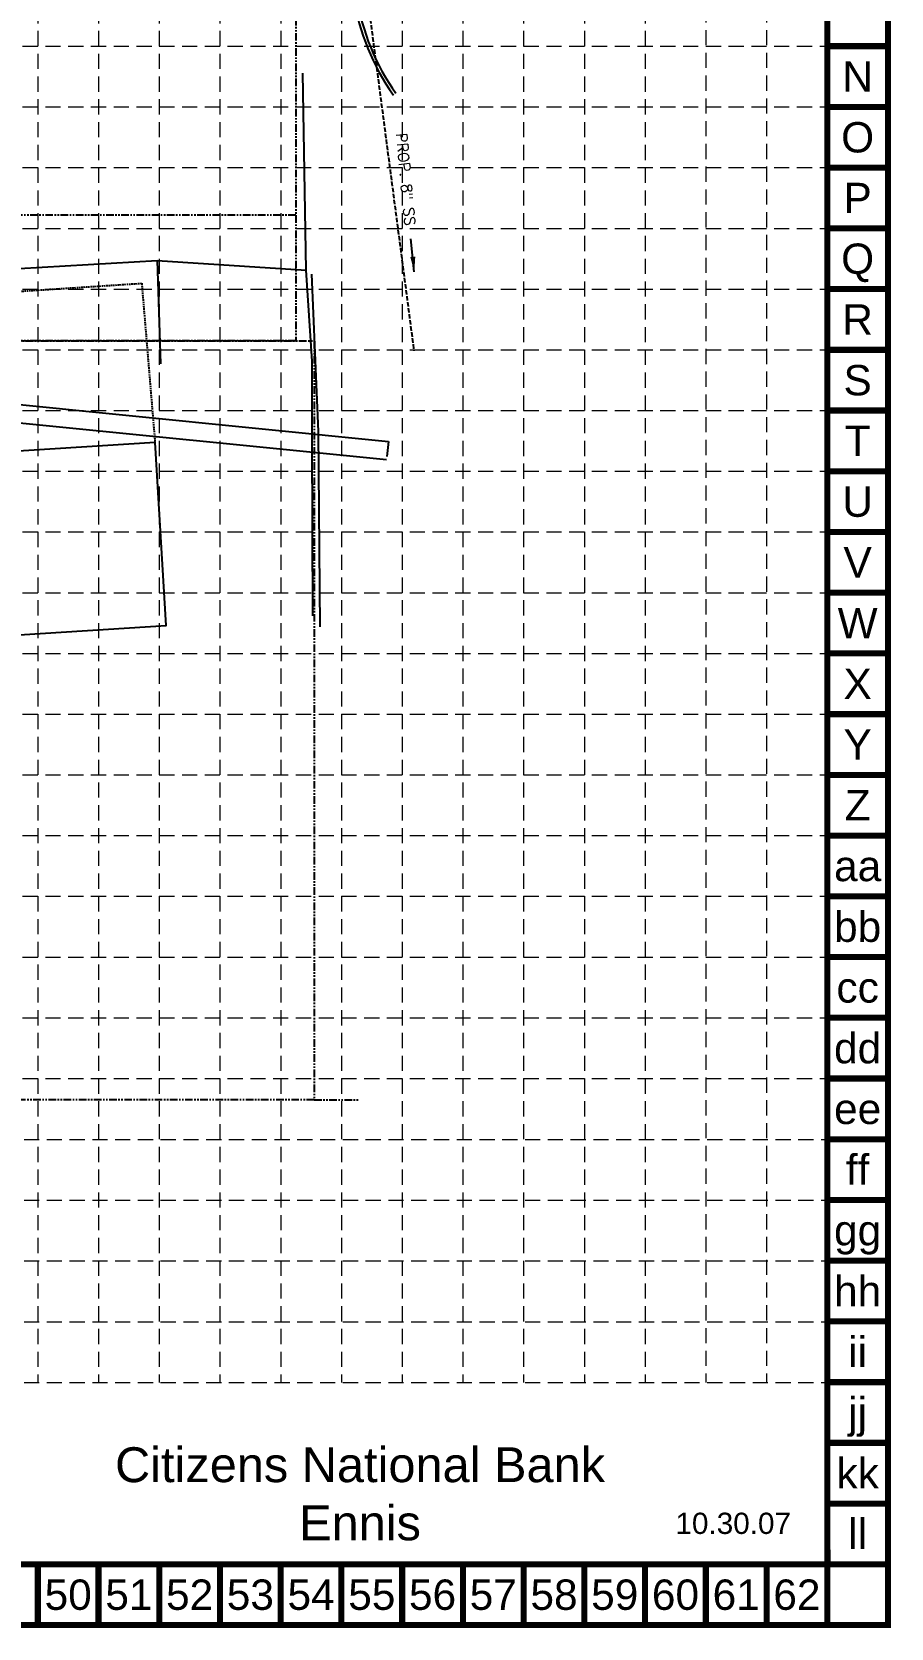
# Model space of a CAD drawing. Header units: inches. Extents: x -9366 to -8725, y -7062 to -6661.
# Drawn here: x -8866.8 to -8725.3, y -7062.1 to -6799.3 of the extents above; entities that cross this region are included whole.
import ezdxf
from ezdxf.enums import TextEntityAlignment as Align

# ---------------------------------------------------------------- set-up
doc = ezdxf.new("R2010")
doc.units = ezdxf.units.IN
doc.header["$MEASUREMENT"] = 0
for name, pattern in [('HIDDEN', [0.375, 0.25, -0.125]), ('MEDDASH', [1, 0.75, -0.25]), ('PHANTOM', [2.5, 1.25, -0.25, 0.25, -0.25, 0.25, -0.25])]:
    doc.linetypes.add(name, pattern=pattern)
for name, color, linetype in [('ADJOINERS', 7, 'PHANTOM'), ('BASE', 7, 'Continuous'), ('BLDGE', 6, 'Continuous'), ('CANOPY', 5, 'HIDDEN'), ('ECURB', 2, 'Continuous'), ('ESTRM', 7, 'HIDDEN'), ('GRID', 254, 'HIDDEN'), ('PSEW', 3, 'MEDDASH')]:
    doc.layers.add(name, color=color, linetype=linetype)
doc.styles.get("Standard").update_dxf_attribs({"font": 'ARIAL.TTF'})
doc.styles.add('TEXT100', font='simplex.shx', dxfattribs={"height": 1.76})
doc.dimstyles.get("Standard").update_dxf_attribs({"dimtxt": 0.18, "dimasz": 0.18, "dimexe": 0.18, "dimexo": 0.0625, "dimgap": 0.09, "dimtad": 0, "dimtih": 1, "dimtoh": 1, "dimdec": 4, "dimzin": 0, "dimdsep": 46, "dimtxsty": 'Standard', "dimcen": 0.09, "dimadec": 0, "dimazin": 0, "dimtfac": 1, "dimtdec": 4, "dimtofl": 0, "dimtmove": 0, "dimatfit": 3, "dimfxl": 0, "dimtolj": 1, "dimtzin": 0, "dimarcsym": 0})

msp = doc.modelspace()

# ---------------------------------------------------------------- linework, layer by layer
at = {"layer": 'ADJOINERS'}
for p, q in [((-8823.31, -6714.48), (-8823.31, -6829.48)), ((-8823.31, -6829.48), (-8916.26, -6829.48)), ((-8823.31, -6829.48), (-8823.31, -6850.15)), ((-8870.31, -6850.15), (-8820.31, -6850.15)), ((-8823.31, -6850.15), (-8870.31, -6850.15)), ((-8820.31, -6850.15), (-8820.31, -6975.15)), ((-8820.31, -6975.15), (-8927.95, -6975.15)), ((-8820.31, -6975.15), (-8813.04, -6975.15))]:
    msp.add_line(p, q, dxfattribs=at)
at = {"layer": 'BASE', "color": 9}
msp.add_line((-8735.81, -6671.64), (-8735.81, -7051.64), dxfattribs=at)
at = {"layer": 'BASE', "const_width": 1}
for points in [[(-9365.81, -7061.64), (-8725.81, -7061.64), (-8725.81, -6661.64), (-9365.81, -6661.64)], [(-9355.83, -7051.64), (-8735.78, -7051.66), (-8735.79, -6671.64), (-9355.7, -6671.63)]]:
    msp.add_lwpolyline(points, close=True, dxfattribs=at)
for points in [[(-8725.81, -6801.64), (-8735.81, -6801.64)], [(-8725.81, -6811.64), (-8735.81, -6811.64)], [(-8725.81, -6821.64), (-8735.81, -6821.64)], [(-8725.81, -6831.64), (-8735.81, -6831.64)], [(-8725.81, -6841.64), (-8735.81, -6841.64)], [(-8725.81, -6851.64), (-8735.81, -6851.64)], [(-8725.81, -6861.64), (-8735.81, -6861.64)], [(-8725.81, -6871.64), (-8735.81, -6871.64)], [(-8725.81, -6881.64), (-8735.81, -6881.64)], [(-8725.81, -6891.64), (-8735.81, -6891.64)], [(-8725.81, -6901.64), (-8735.81, -6901.64)], [(-8725.81, -6911.64), (-8735.81, -6911.64)], [(-8725.81, -6921.64), (-8735.81, -6921.64)], [(-8725.81, -6931.64), (-8735.81, -6931.64)], [(-8725.81, -6941.64), (-8735.81, -6941.64)], [(-8725.81, -6951.64), (-8735.81, -6951.64)], [(-8725.81, -6961.64), (-8735.81, -6961.64)], [(-8725.81, -6971.64), (-8735.81, -6971.64)], [(-8725.81, -6981.64), (-8735.81, -6981.64)], [(-8725.81, -6991.64), (-8735.81, -6991.64)], [(-8725.81, -7001.64), (-8735.81, -7001.64)], [(-8725.81, -7011.64), (-8735.81, -7011.64)], [(-8725.81, -7021.64), (-8735.81, -7021.64)], [(-8725.81, -7031.64), (-8735.81, -7031.64)], [(-8725.81, -7041.64), (-8735.81, -7041.64)], [(-8865.81, -7061.64), (-8865.81, -7051.64)], [(-8855.81, -7061.64), (-8855.81, -7051.64)], [(-8845.81, -7061.64), (-8845.81, -7051.64)], [(-8835.81, -7061.64), (-8835.81, -7051.64)], [(-8825.81, -7061.64), (-8825.81, -7051.64)], [(-8815.81, -7061.64), (-8815.81, -7051.64)], [(-8805.81, -7061.64), (-8805.81, -7051.64)], [(-8795.81, -7061.64), (-8795.81, -7051.64)], [(-8785.81, -7061.64), (-8785.81, -7051.64)], [(-8775.81, -7061.64), (-8775.81, -7051.64)], [(-8765.81, -7061.64), (-8765.81, -7051.64)], [(-8755.81, -7061.64), (-8755.81, -7051.64)], [(-8745.81, -7061.64), (-8745.81, -7051.64)], [(-8725.81, -7051.64), (-8735.81, -7051.64)], [(-8735.81, -7061.64), (-8735.81, -7051.64)]]:
    msp.add_lwpolyline(points, dxfattribs=at)
at = {"layer": 'BLDGE', "color": 252, "elevation": 512.28}
msp.add_lwpolyline([(-8914.73, -6901.47), (-8844.65, -6897.02), (-8846.51, -6866.93), (-8916.72, -6871.33)], close=True, dxfattribs=at)
at = {"layer": 'CANOPY', "color": 8, "linetype": 'HIDDEN'}
for p, q in [((-8915.53, -6845.05), (-8848.7, -6840.69)), ((-8848.7, -6840.69, 510.62), (-8846.51, -6866.93, 512.28))]:
    msp.add_line(p, q, dxfattribs=at)
at = {"layer": 'ECURB', "color": 7}
for p, q in [((-8821.62, -6838.55, 511.3), (-8822.17, -6806.08, 511.3)), ((-8807.24, -6809.68, 511.32), (-8807.24, -6809.68, 511.32)), ((-8882.59, -6839.07, 511.3), (-8846.15, -6836.96, 511.3)), ((-8846.15, -6836.96, 511.3), (-8821.62, -6838.55, 511.3)), ((-8846.15, -6836.96, 510.53), (-8845.63, -6853.93, 510.93)), ((-8820.64, -6853.51, 510.32), (-8821.62, -6838.55, 510.32)), ((-8820.74, -6839.21, 508.78), (-8819.63, -6865.1, 508.78)), ((-8820.63, -6866.4, 510.32), (-8820.64, -6853.51, 510.32)), ((-8819.63, -6865.1, 508.78), (-8819.36, -6897.24, 508.78)), ((-8820.54, -6895.44, 510.32), (-8820.63, -6866.4, 510.32))]:
    msp.add_line(p, q, dxfattribs=at)
for radius, start in [(37.28, 188.6413), (36.78, 188.6913)]:
    msp.add_arc((-8776.93, -6787.99, 511.32), radius, start, 215.5807, dxfattribs=at)
at = {"layer": 'ESTRM', "color": 5, "linetype": 'Continuous', "ltscale": 10}
for p, q in [((-8921.35, -6855.43), (-8808.07, -6866.74)), ((-8921.6, -6858.42), (-8808.37, -6869.72))]:
    msp.add_line(p, q, dxfattribs=at)
at = {"layer": 'ESTRM', "color": 5, "ltscale": 10}
msp.add_line((-8808.07, -6866.74), (-8808.37, -6869.72), dxfattribs=at)
at = {"layer": 'GRID', "color": 252, "linetype": 'HIDDEN', "lineweight": 0, "ltscale": 10}
for p, q in [((-8865.81, -6671.64), (-8865.81, -7021.69)), ((-8855.81, -6671.64), (-8855.81, -7021.69)), ((-8845.81, -6671.64), (-8845.81, -7021.69)), ((-8835.81, -6671.64), (-8835.81, -7021.69)), ((-8825.81, -6671.64), (-8825.81, -7021.69)), ((-8815.81, -6671.64), (-8815.81, -7021.69)), ((-8805.81, -6671.64), (-8805.81, -7021.69)), ((-8795.81, -6671.64), (-8795.81, -7021.69)), ((-8785.81, -6671.64), (-8785.81, -7021.69)), ((-8775.81, -6671.64), (-8775.81, -7021.69)), ((-8765.81, -6671.64), (-8765.81, -7021.69)), ((-8755.82, -6671.48), (-8755.82, -7021.69)), ((-8745.82, -6671.48), (-8745.82, -7021.69)), ((-9355.81, -6801.64), (-8735.81, -6801.64)), ((-9355.81, -6811.64), (-8735.81, -6811.64)), ((-9355.81, -6821.64), (-8735.81, -6821.64)), ((-9355.81, -6831.64), (-8735.81, -6831.64)), ((-9355.81, -6841.64), (-8735.81, -6841.64)), ((-9355.81, -6851.64), (-8735.81, -6851.64)), ((-9355.81, -6861.64), (-8735.81, -6861.64)), ((-9355.81, -6871.64), (-8735.81, -6871.64)), ((-9355.81, -6881.64), (-8735.81, -6881.64)), ((-9355.81, -6891.64), (-8735.81, -6891.64)), ((-9355.81, -6901.64), (-8735.81, -6901.64)), ((-9355.81, -6911.64), (-8735.81, -6911.64)), ((-9355.81, -6921.64), (-8735.81, -6921.64)), ((-9355.81, -6931.64), (-8735.81, -6931.64)), ((-9355.81, -6941.64), (-8735.81, -6941.64)), ((-9355.81, -6951.64), (-8735.81, -6951.64)), ((-9355.81, -6961.64), (-8735.81, -6961.64)), ((-9355.81, -6971.64), (-8735.81, -6971.64)), ((-9355.58, -6981.69), (-8735.58, -6981.69)), ((-9355.58, -6991.69), (-8735.58, -6991.69)), ((-9355.58, -7001.69), (-8735.58, -7001.69)), ((-9355.58, -7011.69), (-8735.58, -7011.69)), ((-9355.58, -7021.69), (-8735.58, -7021.69))]:
    msp.add_line(p, q, dxfattribs=at)
at = {"layer": 'PSEW', "color": 40}
msp.add_line((-8823.08, -6705.97), (-8803.88, -6851.83), dxfattribs=at)

# ---------------------------------------------------------------- texts
at = {"insert": (-8812.75, -7032.37), "char_height": 5.7414, "width": 83.1138, "attachment_point": 2}
msp.add_mtext('Citizens National Bank Ennis', dxfattribs=at)
at = {"layer": 'BASE'}
for s, p in [('N', (-8730.81, -6806.64)), ('O', (-8730.81, -6816.64)), ('P', (-8730.81, -6826.64)), ('Q', (-8730.81, -6836.64)), ('R', (-8730.81, -6846.64)), ('S', (-8730.81, -6856.64)), ('T', (-8730.81, -6866.64)), ('U', (-8730.81, -6876.64)), ('V', (-8730.81, -6886.64)), ('W', (-8730.81, -6896.64)), ('X', (-8730.81, -6906.64)), ('Y', (-8730.81, -6916.64)), ('Z', (-8730.81, -6926.64)), ('aa', (-8730.81, -6936.64)), ('bb', (-8730.81, -6946.64)), ('cc', (-8730.81, -6956.64)), ('dd', (-8730.81, -6966.64)), ('ee', (-8730.81, -6976.64)), ('ff', (-8730.81, -6986.64)), ('gg', (-8730.81, -6996.64)), ('hh', (-8730.81, -7006.64)), ('ii', (-8730.81, -7016.64)), ('jj', (-8730.81, -7026.64)), ('kk', (-8730.81, -7036.64)), ('ll', (-8730.81, -7046.64)), ('50', (-8860.81, -7056.64)), ('51', (-8850.81, -7056.64)), ('52', (-8840.81, -7056.64)), ('53', (-8830.81, -7056.64)), ('54', (-8820.81, -7056.64)), ('55', (-8810.81, -7056.64)), ('56', (-8800.81, -7056.64)), ('57', (-8790.81, -7056.64)), ('58', (-8780.81, -7056.64)), ('59', (-8770.81, -7056.64)), ('60', (-8760.81, -7056.64)), ('61', (-8750.81, -7056.64)), ('62', (-8740.81, -7056.64))]:
    msp.add_text(s, height=5, dxfattribs=at).set_placement(p, align=Align.MIDDLE_CENTER)
msp.add_text('10.30.07', height=3.5, dxfattribs=at).set_placement((-8751.3, -7046.64), align=Align.CENTER)
at = {"layer": 'PSEW', "color": 40, "linetype": 'Continuous', "style": 'TEXT100'}
msp.add_text('PROP. 8" SS', height=1.76, rotation=275.5571, dxfattribs=at).set_placement((-8806.09, -6823.67), align=Align.CENTER)

# ---------------------------------------------------------------- leaders
at = {"layer": 'PSEW', "color": 40, "linetype": 'Continuous'}
msp.add_leader([(-8803.81, -6838.82), (-8804.36, -6833.39)], dimstyle='Standard', override={"dimasz": 2.5, "dimgap": 0.5, "dimtad": 1, "dimtih": 0, "dimtoh": 0, "dimdec": 1, "dimpost": "'", "dimtxsty": 'TEXT100', "dimcen": 0, "dimtdec": 0}, dxfattribs=at)

doc.saveas('drawing.dxf')
